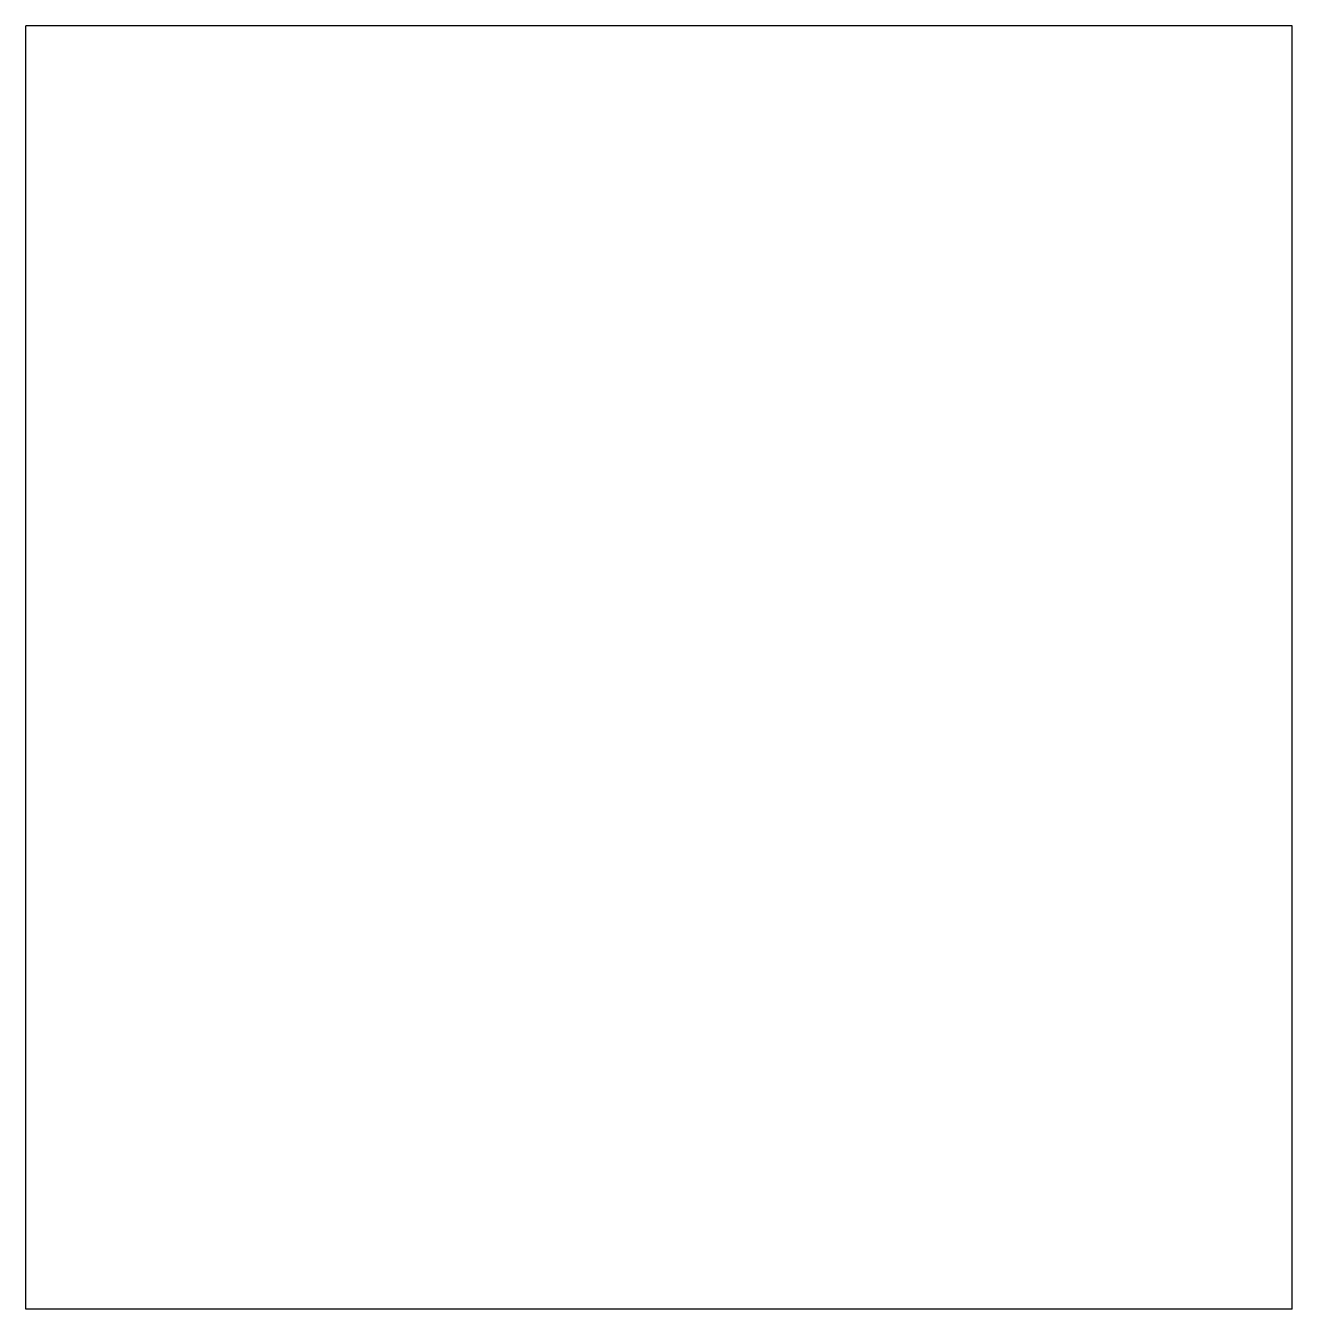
# Model space of a CAD drawing. Header units: millimetres. Extents: x -21.8 to 15.2, y -18.8 to 18.8.
import ezdxf

# ---------------------------------------------------------------- set-up
doc = ezdxf.new("R2010")
doc.units = ezdxf.units.MM

msp = doc.modelspace()

# ---------------------------------------------------------------- linework, layer by layer
at = {"color": 7, "linetype": 'Continuous', "lineweight": 25}
for p, q in [((-21.833, -18.75), (-21.833, 18.75)), ((15.167, 18.75), (-21.833, 18.75)), ((15.167, -18.75), (15.167, 18.75)), ((15.167, -18.75), (-21.833, -18.75))]:
    msp.add_line(p, q, dxfattribs=at)

doc.saveas('drawing.dxf')
